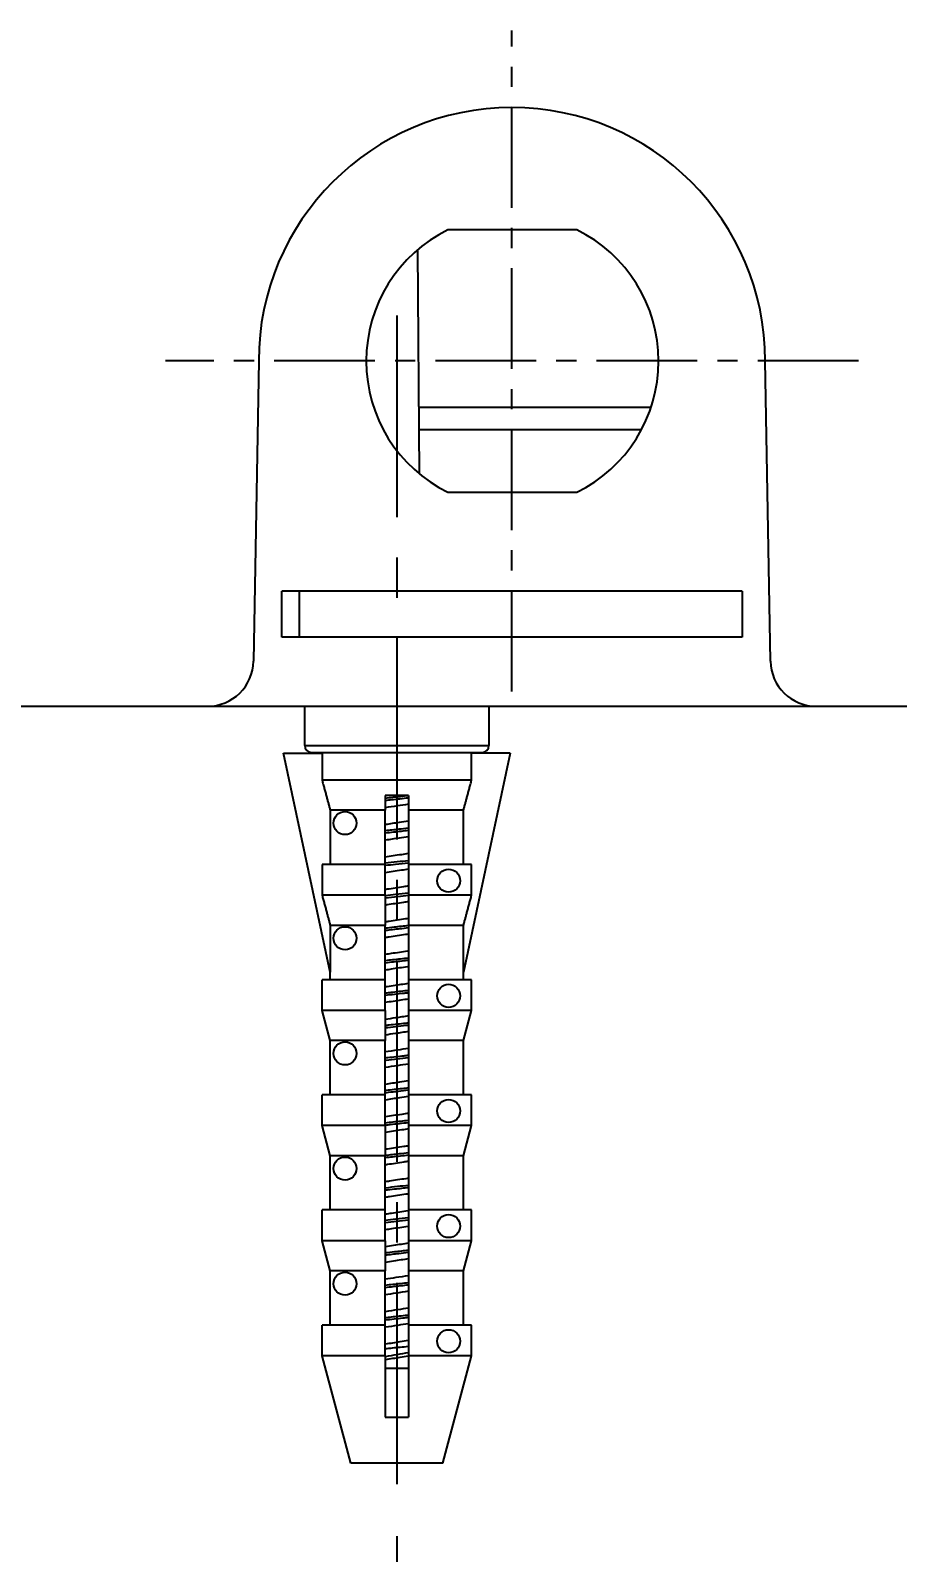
# Model space of a CAD drawing. Extents: x -296600 to -296180, y -233766 to -233172.
# Drawn here: x -296368.5 to -296330.8, y -233667.2 to -233601.1 of the extents above; entities that cross this region are included whole.
import ezdxf

# ---------------------------------------------------------------- set-up
doc = ezdxf.new("R2010")
doc.units = 0
doc.header["$LTSCALE"] = 7
doc.linetypes.add('CENTER', pattern=[2, 1.25, -0.25, 0.25, -0.25])
doc.layers.get('0').update_dxf_attribs({"color": 2, "linetype": 'CONTINUOUS'})
doc.layers.get('Defpoints').update_dxf_attribs({"linetype": 'CONTINUOUS'})
for name, color, linetype in [('BOTTOM_CASE1SHAPE', 7, 'CONTINUOUS'), ('CL', 1, 'CENTER'), ('DWG', 7, 'CONTINUOUS'), ('PRT0002SHAPE', 7, 'CONTINUOUS')]:
    doc.layers.add(name, color=color, linetype=linetype)
doc.styles.add('GHS', font='ROMANS.shx', dxfattribs={"bigfont": 'GHS.shx'})
doc.dimstyles.new('STANDARD$0', dxfattribs={"dimscale": 0, "dimtxt": 3.5, "dimasz": 3, "dimexe": 2, "dimexo": 1, "dimgap": 1, "dimtad": 3, "dimtoh": 1, "dimdec": 4, "dimdsep": 46, "dimtxsty": 'GHS', "dimcen": 2.5, "dimclrd": 2, "dimclre": 2, "dimclrt": 2, "dimadec": 0, "dimazin": 0, "dimtfac": 0.6, "dimtdec": 4, "dimtix": 1, "dimtmove": 2, "dimatfit": 3, "dimfxl": 1, "dimtolj": 1, "dimarcsym": 0})

# ---------------------------------------------------------------- blocks, each defined once
blk = doc.blocks.new('*D6')
at = {"color": 2, "lineweight": -2, "transparency": 16777216}
for p, q in [((-296422.54, -233666.453), (-296422.54, -233672.409)), ((-296352.54, -233666.453), (-296352.54, -233672.409)), ((-296419.54, -233670.409), (-296355.54, -233670.409))]:
    blk.add_line(p, q, dxfattribs=at)
at = {"color": 2, "transparency": 16777216}
for points in [[(-296419.54, -233669.909), (-296419.54, -233670.909), (-296422.54, -233670.409)], [(-296355.54, -233669.909), (-296355.54, -233670.909), (-296352.54, -233670.409)]]:
    blk.add_solid(points, dxfattribs=at)
at = {"layer": 'Defpoints', "color": 0, "transparency": 16777216}
for p in [(-296422.54, -233665.453), (-296352.54, -233665.453), (-296352.54, -233670.409)]:
    blk.add_point(p, dxfattribs=at)
at = {"color": 2, "transparency": 16777216, "insert": (-296387.54, -233666.742), "char_height": 3.5, "attachment_point": 5, "style": 'GHS', "bg_fill": 3, "box_fill_scale": 1.1, "bg_fill_color": 256, "bg_fill_true_color": 13158600, "bg_fill_transparency": 0}
blk.add_mtext('\\A1;(70)', dxfattribs=at)

msp = doc.modelspace()

# ---------------------------------------------------------------- linework, layer by layer
for p, q in [((-296357.45893, -233632.45252), (-296355.78651, -233632.45252)), ((-296347.62101, -233632.45252), (-296349.29343, -233632.45252))]:
    msp.add_line(p, q)
at = {"layer": 'BOTTOM_CASE1SHAPE', "color": 7, "linetype": 'Continuous'}
for p, q in [((-296344.72176, -233609.72392), (-296350.31917, -233609.72392)), ((-296351.55004, -233620.32911), (-296351.63503, -233610.59031)), ((-296351.57539, -233617.42392), (-296341.49426, -233617.42392)), ((-296341.91735, -233618.40646), (-296351.56682, -233618.40646)), ((-296350.31917, -233621.12392), (-296344.72176, -233621.12392))]:
    msp.add_line(p, q, dxfattribs=at)
for start, end in [(116.1507175, 243.8492825), (296.1507175, 63.8492825)]:
    msp.add_arc((-296347.52046, -233615.42392), 6.35, start, end, dxfattribs=at)
at = {"layer": 'CL', "ltscale": 0.5}
for p, q in [((-296347.53997, -233629.76784), (-296347.53997, -233601.06784)), ((-296332.48997, -233615.42004), (-296362.58997, -233615.42171))]:
    msp.add_line(p, q, dxfattribs=at)
at = {"layer": 'CL'}
msp.add_line((-296352.53997, -233613.45276), (-296352.53997, -233665.45276), dxfattribs=at)
at = {"layer": 'DWG'}
for p, q in [((-296355.43609, -233641.96926), (-296357.45893, -233632.45252)), ((-296355.78651, -233632.45252), (-296355.78651, -233633.62495)), ((-296347.62101, -233632.45252), (-296349.64385, -233641.96926)), ((-296349.29343, -233633.62495), (-296349.29343, -233632.45252)), ((-296349.29343, -233633.62495), (-296355.78651, -233633.62495)), ((-296353.03997, -233634.29001), (-296353.03997, -233634.93116)), ((-296352.03997, -233634.29001), (-296353.03997, -233634.29001)), ((-296352.03997, -233634.29001), (-296352.03997, -233634.93116)), ((-296355.43609, -233634.93116), (-296355.43609, -233637.29001)), ((-296353.03997, -233634.93116), (-296355.43609, -233634.93116)), ((-296353.03997, -233637.29001), (-296353.03997, -233634.93116)), ((-296352.03997, -233634.93116), (-296352.03997, -233637.29001)), ((-296349.64385, -233634.93116), (-296352.03997, -233634.93116)), ((-296349.64385, -233637.29001), (-296349.64385, -233634.93116)), ((-296355.78651, -233637.29001), (-296355.78651, -233638.62495)), ((-296353.03997, -233637.29001), (-296355.78651, -233637.29001)), ((-296353.03997, -233638.62495), (-296353.03997, -233637.29001)), ((-296352.03997, -233637.29001), (-296352.03997, -233638.62495)), ((-296349.29343, -233637.29001), (-296352.03997, -233637.29001)), ((-296349.29343, -233638.62495), (-296349.29343, -233637.29001)), ((-296353.03997, -233638.62495), (-296355.78651, -233638.62495)), ((-296353.03997, -233638.62495), (-296353.03997, -233639.93116)), ((-296352.03997, -233638.62495), (-296352.03997, -233639.93116)), ((-296349.29343, -233638.62495), (-296352.03997, -233638.62495)), ((-296355.43609, -233639.93116), (-296355.43609, -233641.96926)), ((-296353.03997, -233639.93116), (-296355.43609, -233639.93116)), ((-296353.03997, -233642.29001), (-296353.03997, -233639.93116)), ((-296352.03997, -233639.93116), (-296352.03997, -233642.29001)), ((-296349.64385, -233639.93116), (-296352.03997, -233639.93116)), ((-296349.64385, -233641.96926), (-296349.64385, -233639.93116)), ((-296355.78997, -233643.62495), (-296355.78997, -233642.29001)), ((-296353.03997, -233642.29001), (-296355.78997, -233642.29001)), ((-296355.43997, -233642.29001), (-296355.43997, -233641.95099)), ((-296353.03997, -233643.62495), (-296353.03997, -233642.29001)), ((-296352.03997, -233642.29001), (-296352.03997, -233643.62495)), ((-296349.28997, -233642.29001), (-296352.03997, -233642.29001)), ((-296349.63997, -233642.29001), (-296349.63997, -233641.95099)), ((-296349.28997, -233643.62495), (-296349.28997, -233642.29001)), ((-296355.43997, -233644.93116), (-296355.78997, -233643.62495)), ((-296353.03997, -233643.62495), (-296355.78997, -233643.62495)), ((-296353.03997, -233643.62495), (-296353.03997, -233644.93116)), ((-296352.03997, -233643.62495), (-296352.03997, -233644.93116)), ((-296349.28997, -233643.62495), (-296352.03997, -233643.62495)), ((-296349.63997, -233644.93116), (-296349.28997, -233643.62495)), ((-296355.43997, -233647.29001), (-296355.43997, -233644.93116)), ((-296353.03997, -233644.93116), (-296355.43997, -233644.93116)), ((-296353.03997, -233647.29001), (-296353.03997, -233644.93116)), ((-296352.03997, -233644.93116), (-296352.03997, -233647.29001)), ((-296349.63997, -233644.93116), (-296352.03997, -233644.93116)), ((-296349.63997, -233647.29001), (-296349.63997, -233644.93116)), ((-296355.78997, -233648.62495), (-296355.78997, -233647.29001)), ((-296353.03997, -233647.29001), (-296355.78997, -233647.29001)), ((-296353.03997, -233648.62495), (-296353.03997, -233647.29001)), ((-296352.03997, -233647.29001), (-296352.03997, -233648.62495)), ((-296349.28997, -233647.29001), (-296352.03997, -233647.29001)), ((-296349.28997, -233648.62495), (-296349.28997, -233647.29001)), ((-296355.43997, -233649.93116), (-296355.78997, -233648.62495)), ((-296353.03997, -233648.62495), (-296355.78997, -233648.62495)), ((-296353.03997, -233648.62495), (-296353.03997, -233649.93116)), ((-296352.03997, -233648.62495), (-296352.03997, -233649.93116)), ((-296349.28997, -233648.62495), (-296352.03997, -233648.62495)), ((-296349.63997, -233649.93116), (-296349.28997, -233648.62495)), ((-296355.43997, -233652.29001), (-296355.43997, -233649.93116)), ((-296353.03997, -233649.93116), (-296355.43997, -233649.93116)), ((-296353.03997, -233652.29001), (-296353.03997, -233649.93116)), ((-296352.03997, -233649.93116), (-296352.03997, -233652.29001)), ((-296349.63997, -233649.93116), (-296352.03997, -233649.93116)), ((-296349.63997, -233652.29001), (-296349.63997, -233649.93116)), ((-296355.78997, -233653.62495), (-296355.78997, -233652.29001)), ((-296353.03997, -233652.29001), (-296355.78997, -233652.29001)), ((-296353.03997, -233653.62495), (-296353.03997, -233652.29001)), ((-296352.03997, -233652.29001), (-296352.03997, -233653.62495)), ((-296349.28997, -233652.29001), (-296352.03997, -233652.29001)), ((-296349.28997, -233653.62495), (-296349.28997, -233652.29001)), ((-296355.43997, -233654.93116), (-296355.78997, -233653.62495)), ((-296353.03997, -233653.62495), (-296355.78997, -233653.62495)), ((-296353.03997, -233653.62495), (-296353.03997, -233654.93116)), ((-296352.03997, -233653.62495), (-296352.03997, -233654.93116)), ((-296349.28997, -233653.62495), (-296352.03997, -233653.62495)), ((-296349.63997, -233654.93116), (-296349.28997, -233653.62495)), ((-296355.43997, -233657.29001), (-296355.43997, -233654.93116)), ((-296353.03997, -233654.93116), (-296355.43997, -233654.93116)), ((-296353.03997, -233657.29001), (-296353.03997, -233654.93116)), ((-296352.03997, -233654.93116), (-296352.03997, -233657.29001)), ((-296349.63997, -233654.93116), (-296352.03997, -233654.93116)), ((-296349.63997, -233657.29001), (-296349.63997, -233654.93116)), ((-296355.78997, -233658.62495), (-296355.78997, -233657.29001)), ((-296353.03997, -233657.29001), (-296355.78997, -233657.29001)), ((-296353.03997, -233658.62495), (-296353.03997, -233657.29001)), ((-296352.03997, -233657.29001), (-296352.03997, -233658.62495)), ((-296349.28997, -233657.29001), (-296352.03997, -233657.29001)), ((-296349.28997, -233658.62495), (-296349.28997, -233657.29001)), ((-296354.53997, -233663.29001), (-296355.78997, -233658.62495)), ((-296353.03997, -233658.62495), (-296355.78997, -233658.62495)), ((-296353.03997, -233658.62495), (-296353.03997, -233661.29001)), ((-296352.03997, -233658.62495), (-296352.03997, -233661.29001)), ((-296349.28997, -233658.62495), (-296352.03997, -233658.62495)), ((-296350.53997, -233663.29001), (-296349.28997, -233658.62495)), ((-296352.03997, -233659.16869), (-296353.03997, -233659.16869)), ((-296353.03997, -233661.29001), (-296352.03997, -233661.29001)), ((-296352.53997, -233663.29001), (-296354.53997, -233663.29001)), ((-296350.53997, -233663.29001), (-296352.53997, -233663.29001))]:
    msp.add_line(p, q, dxfattribs=at)
for centre in [(-296354.78997, -233635.49001), (-296350.28997, -233637.99001), (-296354.78997, -233640.49001), (-296350.28997, -233642.99001), (-296354.78997, -233645.49001), (-296350.28997, -233647.99001), (-296354.78997, -233650.49001), (-296350.28997, -233652.99001), (-296354.78997, -233655.49001), (-296350.28997, -233657.99001)]:
    msp.add_circle(centre, 0.5, dxfattribs=at)
msp.add_arc((-296341.44389, -233723.2757), 65.64498, 99.2890313, 100.1745963, dxfattribs=at)
for points, weights in [([(-296355.78651, -233633.62495), (-296355.60133, -233634.31531), (-296355.43609, -233634.93116)], [1, 1.0016272477, 1]), ([(-296349.64385, -233634.93116), (-296349.47861, -233634.31531), (-296349.29343, -233633.62495)], [1, 1.00162724769, 1]), ([(-296355.78651, -233638.62495), (-296355.60133, -233639.31531), (-296355.43609, -233639.93116)], [1, 1.00162724687, 1]), ([(-296349.64385, -233639.93116), (-296349.47861, -233639.31531), (-296349.29343, -233638.62495)], [1, 1.00162724769, 1])]:
    msp.add_rational_spline(points, weights, degree=2, dxfattribs=at)
for points, knots in [([(-296352.03997, -233634.30198), (-296352.15398, -233634.31519), (-296352.4876, -233634.35299), (-296352.82776, -233634.3908), (-296353.03997, -233634.41539)], [50.012802202, 50.012802202, 50.012802202, 50.012802202, 50.18939701, 50.518162713, 50.518162713, 50.518162713, 50.518162713]), ([(-296352.03997, -233634.40198), (-296352.27826, -233634.42959), (-296352.62013, -233634.46739), (-296352.95194, -233634.5052), (-296353.03997, -233634.51539)], [50.012802202, 50.012802202, 50.012802202, 50.012802202, 50.381906376, 50.518162713, 50.518162713, 50.518162713, 50.518162713]), ([(-296352.03997, -233634.6711), (-296352.19595, -233634.69583), (-296352.53514, -233634.74667), (-296352.87541, -233634.79751), (-296353.03997, -233634.82362)], [49.925645548, 49.925645548, 49.925645548, 49.925645548, 50.256286785, 50.605319367, 50.605319367, 50.605319367, 50.605319367]), ([(-296352.03997, -233635.40375), (-296352.16722, -233635.42392), (-296352.50284, -233635.47476), (-296352.84671, -233635.5256), (-296353.03997, -233635.55627)], [56.208830855, 56.208830855, 56.208830855, 56.208830855, 56.47849372, 56.888504674, 56.888504674, 56.888504674, 56.888504674]), ([(-296352.03997, -233635.71198), (-296352.17616, -233635.72776), (-296352.51125, -233635.76556), (-296352.84992, -233635.80337), (-296353.03997, -233635.82539)], [56.295987509, 56.295987509, 56.295987509, 56.295987509, 56.506943487, 56.80134802, 56.80134802, 56.80134802, 56.80134802]), ([(-296352.03997, -233635.81198), (-296352.24897, -233635.83619), (-296352.58886, -233635.874), (-296352.9226, -233635.9118), (-296353.03997, -233635.92539)], [56.295987509, 56.295987509, 56.295987509, 56.295987509, 56.619666213, 56.80134802, 56.80134802, 56.80134802, 56.80134802]), ([(-296352.03997, -233636.0811), (-296352.16722, -233636.10127), (-296352.50284, -233636.15211), (-296352.84671, -233636.20295), (-296353.03997, -233636.23362)], [56.208830855, 56.208830855, 56.208830855, 56.208830855, 56.47849372, 56.888504674, 56.888504674, 56.888504674, 56.888504674]), ([(-296352.03997, -233636.81375), (-296352.13847, -233636.82936), (-296352.47056, -233636.8802), (-296352.81804, -233636.93104), (-296353.03997, -233636.96627)], [62.492016162, 62.492016162, 62.492016162, 62.492016162, 62.700700656, 63.171689981, 63.171689981, 63.171689981, 63.171689981]), ([(-296352.03997, -233637.12198), (-296352.19834, -233637.14033), (-296352.5349, -233637.17813), (-296352.87209, -233637.21594), (-296353.03997, -233637.23539)], [62.579172817, 62.579172817, 62.579172817, 62.579172817, 62.824489964, 63.084533327, 63.084533327, 63.084533327, 63.084533327]), ([(-296352.03997, -233637.22198), (-296352.21967, -233637.2428), (-296352.55758, -233637.2806), (-296352.89327, -233637.3184), (-296353.03997, -233637.33539)], [62.579172817, 62.579172817, 62.579172817, 62.579172817, 62.85742605, 63.084533327, 63.084533327, 63.084533327, 63.084533327]), ([(-296352.03997, -233637.4911), (-296352.13847, -233637.50671), (-296352.47056, -233637.55755), (-296352.81804, -233637.60839), (-296353.03997, -233637.64362)], [62.492016162, 62.492016162, 62.492016162, 62.492016162, 62.700700656, 63.171689981, 63.171689981, 63.171689981, 63.171689981]), ([(-296352.03997, -233638.22375), (-296352.1097, -233638.2348), (-296352.41251, -233638.28165), (-296352.76182, -233638.33249), (-296353.01484, -233638.37228), (-296353.03997, -233638.37627)], [68.77520147, 68.77520147, 68.77520147, 68.77520147, 68.922907591, 69.401538894, 69.454875288, 69.454875288, 69.454875288, 69.454875288]), ([(-296352.03997, -233638.53198), (-296352.22051, -233638.5529), (-296352.55855, -233638.5907), (-296352.89427, -233638.62851), (-296353.03997, -233638.64539)], [68.862358124, 68.862358124, 68.862358124, 68.862358124, 69.142036441, 69.367718634, 69.367718634, 69.367718634, 69.367718634]), ([(-296352.03997, -233638.63198), (-296352.19035, -233638.6494), (-296352.52629, -233638.6872), (-296352.86395, -233638.725), (-296353.03997, -233638.74539)], [68.862358124, 68.862358124, 68.862358124, 68.862358124, 69.095185887, 69.367718634, 69.367718634, 69.367718634, 69.367718634]), ([(-296352.03997, -233638.9011), (-296352.1097, -233638.91215), (-296352.41251, -233638.959), (-296352.76182, -233639.00984), (-296353.01484, -233639.04963), (-296353.03997, -233639.05362)], [68.77520147, 68.77520147, 68.77520147, 68.77520147, 68.922907591, 69.401538894, 69.454875288, 69.454875288, 69.454875288, 69.454875288]), ([(-296352.03997, -233639.63375), (-296352.08093, -233639.64023), (-296352.35139, -233639.68253), (-296352.70106, -233639.73337), (-296352.98607, -233639.77772), (-296353.03997, -233639.78627)], [75.058386777, 75.058386777, 75.058386777, 75.058386777, 75.145114526, 75.623745829, 75.738060596, 75.738060596, 75.738060596, 75.738060596]), ([(-296352.03997, -233639.94198), (-296352.24268, -233639.96547), (-296352.5822, -233640.00327), (-296352.91644, -233640.04108), (-296353.03997, -233640.05539)], [75.145543431, 75.145543431, 75.145543431, 75.145543431, 75.459582918, 75.650903941, 75.650903941, 75.650903941, 75.650903941]), ([(-296352.03997, -233640.04198), (-296352.16103, -233640.056), (-296352.49501, -233640.0938), (-296352.83465, -233640.1316), (-296353.03997, -233640.15539)], [75.145543431, 75.145543431, 75.145543431, 75.145543431, 75.332945724, 75.650903941, 75.650903941, 75.650903941, 75.650903941]), ([(-296352.03997, -233640.3111), (-296352.08093, -233640.31759), (-296352.35139, -233640.35988), (-296352.70106, -233640.41072), (-296352.98607, -233640.45507), (-296353.03997, -233640.46362)], [75.058386777, 75.058386777, 75.058386777, 75.058386777, 75.145114526, 75.623745829, 75.738060596, 75.738060596, 75.738060596, 75.738060596]), ([(-296352.03997, -233641.04375), (-296352.05216, -233641.04567), (-296352.29092, -233641.0834), (-296352.63964, -233641.13424), (-296352.9573, -233641.18316), (-296353.03997, -233641.19627)], [81.341572084, 81.341572084, 81.341572084, 81.341572084, 81.367321462, 81.845952764, 82.021245903, 82.021245903, 82.021245903, 82.021245903]), ([(-296352.03997, -233641.35198), (-296352.26484, -233641.37804), (-296352.60584, -233641.41584), (-296352.93863, -233641.45365), (-296353.03997, -233641.46539)], [81.428728738, 81.428728738, 81.428728738, 81.428728738, 81.777129394, 81.934089248, 81.934089248, 81.934089248, 81.934089248]), ([(-296352.03997, -233641.45198), (-296352.13169, -233641.4626), (-296352.46373, -233641.5004), (-296352.80536, -233641.53821), (-296353.03997, -233641.56539)], [81.428728738, 81.428728738, 81.428728738, 81.428728738, 81.570705561, 81.934089248, 81.934089248, 81.934089248, 81.934089248]), ([(-296352.03997, -233641.7211), (-296352.05216, -233641.72302), (-296352.29092, -233641.76075), (-296352.63964, -233641.81159), (-296352.9573, -233641.86051), (-296353.03997, -233641.87362)], [81.341572084, 81.341572084, 81.341572084, 81.341572084, 81.367321461, 81.845952764, 82.021245903, 82.021245903, 82.021245903, 82.021245903]), ([(-296352.03997, -233642.45375), (-296352.24901, -233642.48692), (-296352.59486, -233642.53776), (-296352.92854, -233642.5886), (-296353.03997, -233642.60627)], [87.624757391, 87.624757391, 87.624757391, 87.624757391, 88.0681597, 88.30443121, 88.30443121, 88.30443121, 88.30443121]), ([(-296352.03997, -233642.76198), (-296352.06049, -233642.76436), (-296352.30855, -233642.79299), (-296352.65032, -233642.83079), (-296352.96081, -233642.86622), (-296353.03997, -233642.87539)], [87.711914045, 87.711914045, 87.711914045, 87.711914045, 87.743701067, 88.094675871, 88.217274556, 88.217274556, 88.217274556, 88.217274556]), ([(-296352.03997, -233642.86198), (-296352.10234, -233642.8692), (-296352.43247, -233642.90701), (-296352.77608, -233642.94481), (-296353.03997, -233642.97539)], [87.711914045, 87.711914045, 87.711914045, 87.711914045, 87.808465398, 88.217274556, 88.217274556, 88.217274556, 88.217274556]), ([(-296352.03997, -233643.1311), (-296352.24901, -233643.16427), (-296352.59486, -233643.21511), (-296352.92854, -233643.26595), (-296353.03997, -233643.28362)], [87.624757391, 87.624757391, 87.624757391, 87.624757391, 88.068159699, 88.30443121, 88.30443121, 88.30443121, 88.30443121]), ([(-296352.03997, -233643.86375), (-296352.22032, -233643.89235), (-296352.56257, -233643.9432), (-296352.8998, -233643.99404), (-296353.03997, -233644.01627)], [93.907942698, 93.907942698, 93.907942698, 93.907942698, 94.290366635, 94.587616517, 94.587616517, 94.587616517, 94.587616517]), ([(-296352.03997, -233644.17198), (-296352.08268, -233644.17693), (-296352.35419, -233644.20813), (-296352.6963, -233644.24593), (-296352.98299, -233644.27879), (-296353.03997, -233644.28539)], [93.995099353, 93.995099353, 93.995099353, 93.995099353, 94.061247544, 94.412222348, 94.500459863, 94.500459863, 94.500459863, 94.500459863]), ([(-296352.03997, -233644.27198), (-296352.073, -233644.27581), (-296352.40122, -233644.31361), (-296352.74682, -233644.35141), (-296353.03997, -233644.38539)], [93.995099353, 93.995099353, 93.995099353, 93.995099353, 94.046225235, 94.500459863, 94.500459863, 94.500459863, 94.500459863]), ([(-296352.03997, -233644.5411), (-296352.22032, -233644.5697), (-296352.56257, -233644.62055), (-296352.8998, -233644.67139), (-296353.03997, -233644.69362)], [93.907942698, 93.907942698, 93.907942698, 93.907942698, 94.290366635, 94.587616517, 94.587616517, 94.587616517, 94.587616517]), ([(-296352.03997, -233645.27375), (-296352.19162, -233645.29779), (-296352.53027, -233645.34863), (-296352.87108, -233645.39948), (-296353.03997, -233645.42627)], [100.191128005, 100.191128005, 100.191128005, 100.191128005, 100.51257357, 100.870801824, 100.870801824, 100.870801824, 100.870801824]), ([(-296352.03997, -233645.58198), (-296352.10486, -233645.5895), (-296352.40003, -233645.62327), (-296352.74207, -233645.66107), (-296353.00518, -233645.69136), (-296353.03997, -233645.69539)], [100.27828466, 100.27828466, 100.27828466, 100.27828466, 100.378794021, 100.729768825, 100.78364517, 100.78364517, 100.78364517, 100.78364517]), ([(-296352.03997, -233645.68198), (-296352.04366, -233645.68241), (-296352.35719, -233645.71873), (-296352.70391, -233645.75653), (-296353.02714, -233645.7939), (-296353.03997, -233645.79539)], [100.27828466, 100.27828466, 100.27828466, 100.27828466, 100.283985072, 100.763812751, 100.78364517, 100.78364517, 100.78364517, 100.78364517]), ([(-296352.03997, -233645.9511), (-296352.19162, -233645.97514), (-296352.53027, -233646.02598), (-296352.87108, -233646.07683), (-296353.03997, -233646.10362)], [100.191128005, 100.191128005, 100.191128005, 100.191128005, 100.51257357, 100.870801824, 100.870801824, 100.870801824, 100.870801824]), ([(-296352.03997, -233646.68375), (-296352.16288, -233646.70323), (-296352.49797, -233646.75407), (-296352.84239, -233646.80491), (-296353.03997, -233646.83627)], [106.474313313, 106.474313313, 106.474313313, 106.474313313, 106.734780505, 107.153987132, 107.153987132, 107.153987132, 107.153987132]), ([(-296352.03997, -233646.99198), (-296352.12705, -233647.00207), (-296352.44608, -233647.03841), (-296352.78764, -233647.07621), (-296353.02737, -233647.10393), (-296353.03997, -233647.10539)], [106.561469967, 106.561469967, 106.561469967, 106.561469967, 106.696340498, 107.047315302, 107.066830477, 107.066830477, 107.066830477, 107.066830477]), ([(-296352.03997, -233647.09198), (-296352.32401, -233647.1249), (-296352.66899, -233647.1627), (-296352.9978, -233647.20051), (-296353.03997, -233647.20539)], [106.561469967, 106.561469967, 106.561469967, 106.561469967, 107.001572588, 107.066830477, 107.066830477, 107.066830477, 107.066830477]), ([(-296352.03997, -233647.3611), (-296352.16288, -233647.38058), (-296352.49797, -233647.43142), (-296352.84239, -233647.48226), (-296353.03997, -233647.51362)], [106.474313313, 106.474313313, 106.474313313, 106.474313313, 106.734780505, 107.153987132, 107.153987132, 107.153987132, 107.153987132]), ([(-296352.03997, -233648.09375), (-296352.13413, -233648.10867), (-296352.46493, -233648.15939), (-296352.81292, -233648.21024), (-296353.03927, -233648.24616), (-296353.03997, -233648.24627)], [112.75749862, 112.75749862, 112.75749862, 112.75749862, 112.956987441, 113.435618743, 113.437172439, 113.437172439, 113.437172439, 113.437172439]), ([(-296352.03997, -233648.40198), (-296352.14923, -233648.41464), (-296352.48253, -233648.45244), (-296352.82301, -233648.49024), (-296353.03997, -233648.51539)], [112.844655274, 112.844655274, 112.844655274, 112.844655274, 113.013886974, 113.350015784, 113.350015784, 113.350015784, 113.350015784]), ([(-296352.03997, -233648.50198), (-296352.29474, -233648.5315), (-296352.63774, -233648.56931), (-296352.96845, -233648.60711), (-296353.03997, -233648.61539)], [112.844655274, 112.844655274, 112.844655274, 112.844655274, 113.239332425, 113.350015784, 113.350015784, 113.350015784, 113.350015784]), ([(-296352.03997, -233648.7711), (-296352.13413, -233648.78602), (-296352.46493, -233648.83675), (-296352.81292, -233648.88759), (-296353.03927, -233648.92351), (-296353.03997, -233648.92362)], [112.75749862, 112.75749862, 112.75749862, 112.75749862, 112.95698744, 113.435618743, 113.437172439, 113.437172439, 113.437172439, 113.437172439]), ([(-296352.03997, -233649.50375), (-296352.10536, -233649.51411), (-296352.40325, -233649.56027), (-296352.7527, -233649.61111), (-296353.0105, -233649.65159), (-296353.03997, -233649.65627)], [119.040683927, 119.040683927, 119.040683927, 119.040683927, 119.179194376, 119.657825679, 119.720357746, 119.720357746, 119.720357746, 119.720357746]), ([(-296352.03997, -233649.81198), (-296352.17141, -233649.82721), (-296352.50618, -233649.86501), (-296352.84517, -233649.90282), (-296353.03997, -233649.92539)], [119.127840581, 119.127840581, 119.127840581, 119.127840581, 119.331433451, 119.633201092, 119.633201092, 119.633201092, 119.633201092]), ([(-296352.03997, -233649.91198), (-296352.26546, -233649.93811), (-296352.60647, -233649.97591), (-296352.93911, -233650.01371), (-296353.03997, -233650.02539)], [119.127840581, 119.127840581, 119.127840581, 119.127840581, 119.477092262, 119.633201092, 119.633201092, 119.633201092, 119.633201092]), ([(-296352.03997, -233650.1811), (-296352.10536, -233650.19146), (-296352.40325, -233650.23762), (-296352.7527, -233650.28846), (-296353.0105, -233650.32894), (-296353.03997, -233650.33362)], [119.040683927, 119.040683927, 119.040683927, 119.040683927, 119.179194376, 119.657825678, 119.720357746, 119.720357746, 119.720357746, 119.720357746]), ([(-296352.03997, -233650.91375), (-296352.07659, -233650.91955), (-296352.34223, -233650.96115), (-296352.69184, -233651.01199), (-296352.98173, -233651.05703), (-296353.03997, -233651.06627)], [125.323869234, 125.323869234, 125.323869234, 125.323869234, 125.401401311, 125.880032614, 126.003543053, 126.003543053, 126.003543053, 126.003543053]), ([(-296352.03997, -233651.22198), (-296352.19359, -233651.23978), (-296352.52983, -233651.27758), (-296352.86734, -233651.31539), (-296353.03997, -233651.33539)], [125.411025888, 125.411025888, 125.411025888, 125.411025888, 125.648979928, 125.916386399, 125.916386399, 125.916386399, 125.916386399]), ([(-296352.03997, -233651.32198), (-296352.23616, -233651.34471), (-296352.57519, -233651.38251), (-296352.90978, -233651.42031), (-296353.03997, -233651.43539)], [125.411025888, 125.411025888, 125.411025888, 125.411025888, 125.714852099, 125.916386399, 125.916386399, 125.916386399, 125.916386399]), ([(-296352.03997, -233651.5911), (-296352.07659, -233651.5969), (-296352.34223, -233651.6385), (-296352.69184, -233651.68934), (-296352.98173, -233651.73438), (-296353.03997, -233651.74362)], [125.323869234, 125.323869234, 125.323869234, 125.323869234, 125.401401311, 125.880032614, 126.003543053, 126.003543053, 126.003543053, 126.003543053]), ([(-296352.03997, -233652.32375), (-296352.04782, -233652.32499), (-296352.28185, -233652.36203), (-296352.63032, -233652.41287), (-296352.95296, -233652.46247), (-296353.03997, -233652.47627)], [131.607054541, 131.607054541, 131.607054541, 131.607054541, 131.623608247, 132.102239549, 132.28672836, 132.28672836, 132.28672836, 132.28672836]), ([(-296352.03997, -233652.63198), (-296352.21576, -233652.65235), (-296352.55348, -233652.69015), (-296352.88951, -233652.72796), (-296353.03997, -233652.74539)], [131.694211196, 131.694211196, 131.694211196, 131.694211196, 131.966526405, 132.199571706, 132.199571706, 132.199571706, 132.199571706]), ([(-296352.03997, -233652.73198), (-296352.20686, -233652.75131), (-296352.5439, -233652.78911), (-296352.88045, -233652.82691), (-296353.03997, -233652.84539)], [131.694211196, 131.694211196, 131.694211196, 131.694211196, 131.952611936, 132.199571706, 132.199571706, 132.199571706, 132.199571706]), ([(-296352.03997, -233653.0011), (-296352.04782, -233653.00234), (-296352.28185, -233653.03938), (-296352.63032, -233653.09022), (-296352.95296, -233653.13982), (-296353.03997, -233653.15362)], [131.607054541, 131.607054541, 131.607054541, 131.607054541, 131.623608246, 132.102239549, 132.28672836, 132.28672836, 132.28672836, 132.28672836]), ([(-296352.03997, -233653.73375), (-296352.24468, -233653.76623), (-296352.58999, -233653.81707), (-296352.9242, -233653.86791), (-296353.03997, -233653.88627)], [137.890239848, 137.890239848, 137.890239848, 137.890239848, 138.324446485, 138.569913667, 138.569913667, 138.569913667, 138.569913667]), ([(-296352.03997, -233654.04198), (-296352.23793, -233654.06492), (-296352.57713, -233654.10272), (-296352.91169, -233654.14053), (-296353.03997, -233654.15539)], [137.977396503, 137.977396503, 137.977396503, 137.977396503, 138.284072882, 138.482757013, 138.482757013, 138.482757013, 138.482757013]), ([(-296352.03997, -233654.14198), (-296352.17754, -233654.15791), (-296352.51262, -233654.19571), (-296352.85114, -233654.23352), (-296353.03997, -233654.25539)], [137.977396503, 137.977396503, 137.977396503, 137.977396503, 138.190371773, 138.482757013, 138.482757013, 138.482757013, 138.482757013]), ([(-296352.03997, -233654.4111), (-296352.24468, -233654.44358), (-296352.58999, -233654.49442), (-296352.9242, -233654.54526), (-296353.03997, -233654.56362)], [137.890239848, 137.890239848, 137.890239848, 137.890239848, 138.324446484, 138.569913667, 138.569913667, 138.569913667, 138.569913667]), ([(-296352.03997, -233655.14375), (-296352.216, -233655.17167), (-296352.5577, -233655.22251), (-296352.89547, -233655.27335), (-296353.03997, -233655.29627)], [144.173425156, 144.173425156, 144.173425156, 144.173425156, 144.54665342, 144.853098975, 144.853098975, 144.853098975, 144.853098975]), ([(-296352.03997, -233655.45198), (-296352.26009, -233655.47749), (-296352.60078, -233655.51529), (-296352.93387, -233655.5531), (-296353.03997, -233655.56539)], [144.26058181, 144.26058181, 144.26058181, 144.26058181, 144.601619359, 144.76594232, 144.76594232, 144.76594232, 144.76594232]), ([(-296352.03997, -233655.55198), (-296352.1482, -233655.56451), (-296352.48134, -233655.60232), (-296352.82185, -233655.64012), (-296353.03997, -233655.66539)], [144.26058181, 144.26058181, 144.26058181, 144.26058181, 144.42813161, 144.76594232, 144.76594232, 144.76594232, 144.76594232]), ([(-296352.03997, -233655.8211), (-296352.216, -233655.84902), (-296352.5577, -233655.89986), (-296352.89547, -233655.9507), (-296353.03997, -233655.97362)], [144.173425156, 144.173425156, 144.173425156, 144.173425156, 144.54665342, 144.853098975, 144.853098975, 144.853098975, 144.853098975]), ([(-296352.03997, -233656.55375), (-296352.18728, -233656.5771), (-296352.5254, -233656.62795), (-296352.86675, -233656.67879), (-296353.03997, -233656.70627)], [150.456610463, 150.456610463, 150.456610463, 150.456610463, 150.768860355, 151.136284282, 151.136284282, 151.136284282, 151.136284282]), ([(-296352.03997, -233656.86198), (-296352.05574, -233656.86381), (-296352.29879, -233656.89189), (-296352.64045, -233656.92969), (-296352.95606, -233656.96567), (-296353.03997, -233656.97539)], [150.543767117, 150.543767117, 150.543767117, 150.543767117, 150.568191031, 150.919165835, 151.049127627, 151.049127627, 151.049127627, 151.049127627]), ([(-296352.03997, -233656.96198), (-296352.11886, -233656.97112), (-296352.45007, -233657.00892), (-296352.79256, -233657.04672), (-296353.03997, -233657.07539)], [150.543767117, 150.543767117, 150.543767117, 150.543767117, 150.665891447, 151.049127627, 151.049127627, 151.049127627, 151.049127627]), ([(-296352.03997, -233657.2311), (-296352.18728, -233657.25445), (-296352.5254, -233657.3053), (-296352.86675, -233657.35614), (-296353.03997, -233657.38362)], [150.456610463, 150.456610463, 150.456610463, 150.456610463, 150.768860355, 151.136284282, 151.136284282, 151.136284282, 151.136284282]), ([(-296352.03997, -233657.96375), (-296352.15855, -233657.98254), (-296352.4931, -233658.03338), (-296352.83806, -233658.08423), (-296353.03997, -233658.11627)], [156.73979577, 156.73979577, 156.73979577, 156.73979577, 156.991067291, 157.419469589, 157.419469589, 157.419469589, 157.419469589]), ([(-296353.03997, -233658.30721), (-296352.83408, -233658.28612), (-296352.61787, -233658.26531), (-296352.27917, -233658.23274), (-296352.15826, -233658.22112), (-296352.03997, -233658.20954)], [-3.71430177, -3.71430177, -3.71430177, -3.71430177, -3.05967989, -3.05967989, -2.69161826, -2.69161826, -2.69161826, -2.69161826]), ([(-296352.03997, -233658.6411), (-296352.15855, -233658.65989), (-296352.4931, -233658.71073), (-296352.83806, -233658.76158), (-296353.03997, -233658.79362)], [156.73979577, 156.73979577, 156.73979577, 156.73979577, 156.99106729, 157.419469589, 157.419469589, 157.419469589, 157.419469589])]:
    msp.add_open_spline(points, degree=3, knots=knots, dxfattribs=at)
at = {"layer": 'PRT0002SHAPE', "color": 7, "linetype": 'Continuous'}
for p, q in [((-296358.53992, -233615.41784), (-296358.76749, -233628.45259)), ((-296336.31245, -233628.45259), (-296336.54002, -233615.41784)), ((-296337.53997, -233625.41784), (-296357.53997, -233625.41784)), ((-296357.53997, -233627.41784), (-296357.53997, -233625.41784)), ((-296356.78997, -233625.41784), (-296356.78997, -233627.41784)), ((-296337.53997, -233625.41784), (-296337.53997, -233627.41784)), ((-296337.53997, -233627.41784), (-296357.53997, -233627.41784)), ((-296477.53993, -233630.41784), (-296297.54001, -233630.41784)), ((-296356.53997, -233632.11784), (-296356.53997, -233630.41784)), ((-296348.53997, -233630.41784), (-296348.53997, -233632.11784)), ((-296356.53997, -233632.11784), (-296348.53997, -233632.11784)), ((-296356.23997, -233632.41784), (-296348.83997, -233632.41784))]:
    msp.add_line(p, q, dxfattribs=at)
for centre, radius, start, end in [((-296347.53997, -233615.41784), 11, 0, 180), ((-296360.76719, -233628.41784), 2, 270, 359), ((-296334.31275, -233628.41784), 2, 181, 270), ((-296356.23997, -233632.11784), 0.3, 180, 270), ((-296348.83997, -233632.11784), 0.3, 270, 0)]:
    msp.add_arc(centre, radius, start, end, dxfattribs=at)

# ---------------------------------------------------------------- next in the draw order: dimensions: what is measured, and where the dimension line sits
dim = msp.add_linear_dim(base=(-296352.53997, -233670.40882), p1=(-296422.53997, -233665.45276), p2=(-296352.53997, -233665.45276), text='(<>)', dimstyle='STANDARD$0', override={"dimscale": 1, "dimtoh": 0, "dimcen": 3, "dimadec": 4, "dimazin": 2, "dimfxl": 3, "dimtfill": 1, "dimarcsym": 2})
dim.commit()
dim.dimension.update_dxf_attribs({"geometry": '*D6', "text_midpoint": (-296387.53997, -233666.74215)})

doc.saveas('drawing.dxf')
